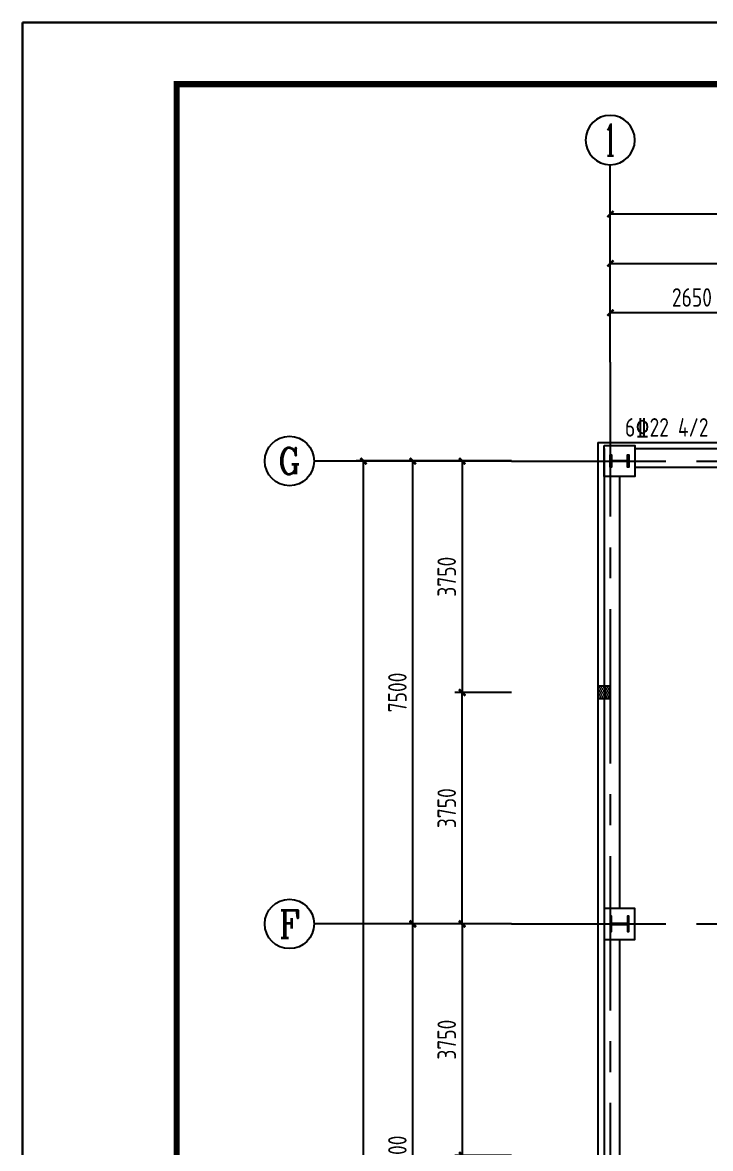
# Model space of a CAD drawing. Header units: millimetres. Extents: x 865490 to 879904, y 39442 to 44891.
# Drawn here: x 868742.9 to 868854.4, y 39862 to 40044.4 of the extents above; entities that cross this region are included whole.
import ezdxf
from ezdxf.enums import TextEntityAlignment as Align

# ---------------------------------------------------------------- set-up
doc = ezdxf.new("R2010")
doc.units = ezdxf.units.MM
doc.header["$LTSCALE"] = 1000
doc.header["$MEASUREMENT"] = 0
doc.linetypes.add('CENTER', pattern=[2, 1.25, -0.25, 0.25, -0.25])
doc.linetypes.add('DOTE', pattern=[2.42, 2, -0.2, 0.02, -0.2])
for name, color, linetype in [('AXIS', 3, 'Continuous'), ('AXIS_TEXT', 7, 'Continuous'), ('DIM', 7, 'Continuous'), ('DOTE', 1, 'DOTE'), ('M_Prof', 2, 'Continuous'), ('层14', 2, 'Continuous'), ('梁', 4, 'Continuous'), ('梁集中标注', 2, 'Continuous')]:
    doc.layers.add(name, color=color, linetype=linetype)
doc.styles.add('_TCH_AXIS', font='COMPLEX', dxfattribs={"bigfont": 'GBCBIG'})
doc.styles.add('COMPLEX', font='COMPLEX')
doc.styles.add('GBHZ', font='gbenor.shx', dxfattribs={"width": 0.9, "bigfont": 'gbcbig.shx'})
doc.dimstyles.new('Y100', dxfattribs={"dimscale": 0, "dimtxt": 3, "dimasz": 0.01, "dimexe": 1.2, "dimexo": 2, "dimgap": 1, "dimtad": 1, "dimdec": 0, "dimlfac": 100, "dimzin": 0, "dimdsep": 46, "dimtxsty": 'GBHZ', "dimblk": 'DX', "dimcen": 0.09, "dimdle": 1, "dimclrd": 7, "dimclre": 7, "dimclrt": 7, "dimadec": 0, "dimazin": 0, "dimtfac": 1, "dimtdec": 0, "dimtix": 1, "dimtmove": 2, "dimatfit": 3, "dimldrblk": 'DX', "dimfxl": 0, "dimtolj": 1, "dimtzin": 0, "dimarcsym": 0})

# ---------------------------------------------------------------- blocks, each defined once
blk = doc.blocks.new('_AXISO')
blk.add_circle((0, 0), 0.5)
at = {"layer": 'AXIS_TEXT', "style": 'COMPLEX', "width": 1.041667}
blk.add_attdef('A', text='', height=0.56, dxfattribs=at).set_placement((-0.25, -0.28), (0.25, -0.28), align=Align.FIT)
blk = doc.blocks.new('DX')
at = {"color": 0, "linetype": 'ByBlock', "const_width": 40}
blk.add_lwpolyline([(-54, -51), (46, 49)], dxfattribs=at)
blk = doc.blocks.new('*D383')
at = {"layer": 'Defpoints', "color": 0, "transparency": 16777216}
for p in [(868806.16, 39898.36), (868822.16, 39898.36), (868822.16, 39823.36)]:
    blk.add_point(p, dxfattribs=at)
at = {"layer": 'dim', "color": 7, "lineweight": -2, "transparency": 16777216}
for p, q in [((868820.16, 39898.36), (868804.96, 39898.36)), ((868806.16, 39823.37), (868806.16, 39898.35)), ((868820.16, 39823.36), (868804.96, 39823.36))]:
    blk.add_line(p, q, dxfattribs=at)
at = {"layer": 'dim', "color": 7, "lineweight": -2, "transparency": 16777216, "xscale": 0.01, "yscale": 0.01, "zscale": 0.01}
for p, rotation in [((868806.16, 39898.36), 90), ((868806.16, 39823.36), 270)]:
    blk.add_blockref('DX', p, dxfattribs=dict(at, rotation=rotation))
at = {"layer": 'dim', "color": 7, "transparency": 16777216, "insert": (868803.66, 39860.86), "char_height": 3, "attachment_point": 5, "rotation": 90, "style": 'GBHZ'}
blk.add_mtext('\\A1;7500', dxfattribs=at)
blk = doc.blocks.new('*D384')
at = {"layer": 'Defpoints', "color": 0, "transparency": 16777216}
for p in [(868806.16, 39973.36), (868822.16, 39973.36), (868822.16, 39898.36)]:
    blk.add_point(p, dxfattribs=at)
at = {"layer": 'dim', "color": 7, "lineweight": -2, "transparency": 16777216}
for p, q in [((868820.16, 39973.36), (868804.96, 39973.36)), ((868806.16, 39898.37), (868806.16, 39973.35)), ((868820.16, 39898.36), (868804.96, 39898.36))]:
    blk.add_line(p, q, dxfattribs=at)
at = {"layer": 'dim', "color": 7, "lineweight": -2, "transparency": 16777216, "xscale": 0.01, "yscale": 0.01, "zscale": 0.01}
for p, rotation in [((868806.16, 39973.36), 90), ((868806.16, 39898.36), 270)]:
    blk.add_blockref('DX', p, dxfattribs=dict(at, rotation=rotation))
at = {"layer": 'dim', "color": 7, "transparency": 16777216, "insert": (868803.66, 39935.86), "char_height": 3, "attachment_point": 5, "rotation": 90, "style": 'GBHZ'}
blk.add_mtext('\\A1;7500', dxfattribs=at)
blk = doc.blocks.new('*D385')
at = {"layer": 'Defpoints', "color": 0, "transparency": 16777216}
for p in [(868798.16, 39973.36), (868822.16, 39973.36), (868822.16, 39523.36)]:
    blk.add_point(p, dxfattribs=at)
at = {"layer": 'dim', "color": 7, "lineweight": -2, "transparency": 16777216}
for p, q in [((868820.16, 39973.36), (868796.96, 39973.36)), ((868798.16, 39523.37), (868798.16, 39973.35)), ((868820.16, 39523.36), (868796.96, 39523.36))]:
    blk.add_line(p, q, dxfattribs=at)
at = {"layer": 'dim', "color": 7, "lineweight": -2, "transparency": 16777216, "xscale": 0.01, "yscale": 0.01, "zscale": 0.01}
for p, rotation in [((868798.16, 39973.36), 90), ((868798.16, 39523.36), 270)]:
    blk.add_blockref('DX', p, dxfattribs=dict(at, rotation=rotation))
at = {"layer": 'dim', "color": 7, "transparency": 16777216, "insert": (868795.66, 39748.36), "char_height": 3, "attachment_point": 5, "rotation": 90, "style": 'GBHZ'}
blk.add_mtext('\\A1;45000', dxfattribs=at)
blk = doc.blocks.new('*D393')
at = {"layer": 'Defpoints', "color": 0, "transparency": 16777216}
for p in [(868953.16, 40005.36), (868838.16, 39989.36), (868953.16, 39989.36)]:
    blk.add_point(p, dxfattribs=at)
at = {"layer": 'dim', "color": 7, "lineweight": -2, "transparency": 16777216}
for p, q in [((868838.16, 39991.36), (868838.16, 40006.56)), ((868838.17, 40005.36), (868953.15, 40005.36)), ((868953.16, 39991.36), (868953.16, 40006.56))]:
    blk.add_line(p, q, dxfattribs=at)
at = {"layer": 'dim', "color": 7, "lineweight": -2, "transparency": 16777216, "xscale": 0.01, "yscale": 0.01, "zscale": 0.01, "rotation": 180}
blk.add_blockref('DX', (868838.16, 40005.36), dxfattribs=at)
at = {"layer": 'dim', "color": 7, "lineweight": -2, "transparency": 16777216, "xscale": 0.01, "yscale": 0.01, "zscale": 0.01}
blk.add_blockref('DX', (868953.16, 40005.36), dxfattribs=at)
at = {"layer": 'dim', "color": 7, "transparency": 16777216, "insert": (868895.66, 40007.86), "char_height": 3, "attachment_point": 5, "style": 'GBHZ'}
blk.add_mtext('\\A1;11500', dxfattribs=at)
blk = doc.blocks.new('*D399')
at = {"layer": 'Defpoints', "color": 0, "transparency": 16777216}
for p in [(868838.16, 40013.36), (868838.16, 39989.36), (869308.16, 39989.36)]:
    blk.add_point(p, dxfattribs=at)
at = {"layer": 'dim', "color": 7, "lineweight": -2, "transparency": 16777216}
for p, q in [((868838.16, 39991.36), (868838.16, 40014.56)), ((869308.16, 39991.36), (869308.16, 40014.56)), ((869308.15, 40013.36), (868838.17, 40013.36))]:
    blk.add_line(p, q, dxfattribs=at)
at = {"layer": 'dim', "color": 7, "lineweight": -2, "transparency": 16777216, "xscale": 0.01, "yscale": 0.01, "zscale": 0.01, "rotation": 180}
blk.add_blockref('DX', (868838.16, 40013.36), dxfattribs=at)
at = {"layer": 'dim', "color": 7, "lineweight": -2, "transparency": 16777216, "xscale": 0.01, "yscale": 0.01, "zscale": 0.01}
blk.add_blockref('DX', (869308.16, 40013.36), dxfattribs=at)
at = {"layer": 'dim', "color": 7, "transparency": 16777216, "insert": (869073.16, 40015.86), "char_height": 3, "attachment_point": 5, "style": 'GBHZ'}
blk.add_mtext('\\A1;47000', dxfattribs=at)
blk = doc.blocks.new('*D1209')
at = {"layer": 'Defpoints', "color": 0, "transparency": 16777216}
for p in [(868824.16, 39898.36), (868814.16, 39860.86), (868824.16, 39860.86)]:
    blk.add_point(p, dxfattribs=at)
at = {"layer": 'dim', "color": 7, "lineweight": -2, "transparency": 16777216}
for p, q in [((868822.16, 39898.36), (868812.96, 39898.36)), ((868814.16, 39898.35), (868814.16, 39860.87)), ((868822.16, 39860.86), (868812.96, 39860.86))]:
    blk.add_line(p, q, dxfattribs=at)
at = {"layer": 'dim', "color": 7, "lineweight": -2, "transparency": 16777216, "xscale": 0.01, "yscale": 0.01, "zscale": 0.01}
for p, rotation in [((868814.16, 39898.36), 90), ((868814.16, 39860.86), 270)]:
    blk.add_blockref('DX', p, dxfattribs=dict(at, rotation=rotation))
at = {"layer": 'dim', "color": 7, "transparency": 16777216, "insert": (868811.66, 39879.61), "char_height": 3, "attachment_point": 5, "rotation": 90, "style": 'GBHZ'}
blk.add_mtext('\\A1;3750', dxfattribs=at)
blk = doc.blocks.new('*D1210')
at = {"layer": 'Defpoints', "color": 0, "transparency": 16777216}
for p in [(868814.16, 39935.86), (868824.16, 39935.86), (868824.16, 39898.36)]:
    blk.add_point(p, dxfattribs=at)
at = {"layer": 'dim', "color": 7, "lineweight": -2, "transparency": 16777216}
for p, q in [((868822.16, 39935.86), (868812.96, 39935.86)), ((868814.16, 39898.37), (868814.16, 39935.85)), ((868822.16, 39898.36), (868812.96, 39898.36))]:
    blk.add_line(p, q, dxfattribs=at)
at = {"layer": 'dim', "color": 7, "lineweight": -2, "transparency": 16777216, "xscale": 0.01, "yscale": 0.01, "zscale": 0.01}
for p, rotation in [((868814.16, 39935.86), 90), ((868814.16, 39898.36), 270)]:
    blk.add_blockref('DX', p, dxfattribs=dict(at, rotation=rotation))
at = {"layer": 'dim', "color": 7, "transparency": 16777216, "insert": (868811.66, 39917.11), "char_height": 3, "attachment_point": 5, "rotation": 90, "style": 'GBHZ'}
blk.add_mtext('\\A1;3750', dxfattribs=at)
blk = doc.blocks.new('*D1211')
at = {"layer": 'Defpoints', "color": 0, "transparency": 16777216}
for p in [(868824.16, 39973.36), (868814.16, 39935.86), (868824.16, 39935.86)]:
    blk.add_point(p, dxfattribs=at)
at = {"layer": 'dim', "color": 7, "lineweight": -2, "transparency": 16777216}
for p, q in [((868822.16, 39973.36), (868812.96, 39973.36)), ((868814.16, 39973.35), (868814.16, 39935.87)), ((868822.16, 39935.86), (868812.96, 39935.86))]:
    blk.add_line(p, q, dxfattribs=at)
at = {"layer": 'dim', "color": 7, "lineweight": -2, "transparency": 16777216, "xscale": 0.01, "yscale": 0.01, "zscale": 0.01}
for p, rotation in [((868814.16, 39973.36), 90), ((868814.16, 39935.86), 270)]:
    blk.add_blockref('DX', p, dxfattribs=dict(at, rotation=rotation))
at = {"layer": 'dim', "color": 7, "transparency": 16777216, "insert": (868811.66, 39954.61), "char_height": 3, "attachment_point": 5, "rotation": 90, "style": 'GBHZ'}
blk.add_mtext('\\A1;3750', dxfattribs=at)
blk = doc.blocks.new('*D1384')
at = {"layer": 'Defpoints', "color": 0, "transparency": 16777216}
for p in [(868838.16, 39997.36), (868838.16, 39989.36), (868864.66, 39989.36)]:
    blk.add_point(p, dxfattribs=at)
at = {"layer": '层14', "color": 7, "lineweight": -2, "transparency": 16777216}
for p, q in [((868838.16, 39991.36), (868838.16, 39998.56)), ((868864.66, 39991.36), (868864.66, 39998.56)), ((868864.65, 39997.36), (868838.17, 39997.36))]:
    blk.add_line(p, q, dxfattribs=at)
at = {"layer": '层14', "color": 7, "lineweight": -2, "transparency": 16777216, "xscale": 0.01, "yscale": 0.01, "zscale": 0.01, "rotation": 180}
blk.add_blockref('DX', (868838.16, 39997.36), dxfattribs=at)
at = {"layer": '层14', "color": 7, "lineweight": -2, "transparency": 16777216, "xscale": 0.01, "yscale": 0.01, "zscale": 0.01}
blk.add_blockref('DX', (868864.66, 39997.36), dxfattribs=at)
at = {"layer": '层14', "color": 7, "transparency": 16777216, "insert": (868851.41, 39999.86), "char_height": 3, "attachment_point": 5, "style": 'GBHZ'}
blk.add_mtext('\\A1;2650', dxfattribs=at)

msp = doc.modelspace()

# ---------------------------------------------------------------- hatches: boundary and pattern name
at = {"layer": '层14'}
h = msp.add_hatch(dxfattribs=at)
h.set_pattern_fill('DOTS', color=256, scale=5)
h.set_pattern_definition([(0, (-657.64333, 1.7724), (0.15625, 0.3125), [0, -0.3125])])
h.paths.add_polyline_path([(868836.161, 39934.858), (868838.161, 39934.858), (868838.161, 39936.858), (868836.161, 39936.858)])

# ---------------------------------------------------------------- linework, layer by layer
for p, q in [((868742.883, 39450.4), (868742.883, 40044.4)), ((868742.883, 40044.4), (868742.883, 39450.4))]:
    msp.add_line(p, q)
at = {"color": 0}
for p, q in [((869583.883, 40044.4), (868742.883, 40044.4)), ((868742.883, 40044.4), (869583.883, 40044.4))]:
    msp.add_line(p, q, dxfattribs=at)
at = {"color": 0, "const_width": 1}
msp.add_lwpolyline([(869573.883, 39460.4), (868767.883, 39460.4), (868767.883, 40034.4), (869573.883, 40034.4)], close=True, dxfattribs=at)
for points in [[(868837.161, 39975.858), (868842.161, 39975.858), (868842.161, 39970.858), (868837.161, 39970.858)], [(868837.161, 39895.858), (868842.161, 39895.858), (868842.161, 39900.858), (868837.161, 39900.858)]]:
    msp.add_lwpolyline(points, close=True)
at = {"layer": 'AXIS', "color": 0}
for p, q in [((868838.161, 39989.358), (868838.161, 40021.358)), ((868822.161, 39973.358), (868790.161, 39973.358)), ((868822.161, 39898.358), (868790.161, 39898.358))]:
    msp.add_line(p, q, dxfattribs=at)
at = {"layer": 'DOTE', "linetype": 'CENTER', "ltscale": 0.02}
for p, q in [((868838.161, 39989.358), (868838.161, 39507.358)), ((868822.161, 39973.358), (869324.161, 39973.358)), ((868822.161, 39898.358), (869324.161, 39898.358))]:
    msp.add_line(p, q, dxfattribs=at)
at = {"layer": 'M_Prof'}
for points in [[(868838.161, 39972.358), (868838.161, 39974.358), (868838.361, 39974.358), (868838.361, 39973.448), (868840.961, 39973.448), (868840.961, 39974.358), (868841.161, 39974.358), (868841.161, 39972.358), (868840.961, 39972.358), (868840.961, 39973.268), (868838.361, 39973.268), (868838.361, 39972.358)], [(868838.161, 39899.608), (868838.161, 39897.108), (868838.361, 39897.108), (868838.361, 39898.268), (868840.961, 39898.268), (868840.961, 39897.108), (868841.161, 39897.108), (868841.161, 39899.608), (868840.961, 39899.608), (868840.961, 39898.448), (868838.361, 39898.448), (868838.361, 39899.608)]]:
    msp.add_lwpolyline(points, close=True, dxfattribs=at)
at = {"layer": '层14'}
msp.add_lwpolyline([(868836.161, 39934.858), (868838.161, 39934.858), (868838.161, 39936.858), (868836.161, 39936.858)], close=True, dxfattribs=at)
at = {"layer": '梁'}
for p, q in [((868836.161, 39976.358), (868836.161, 39677.358)), ((868836.161, 39976.358), (868865.161, 39976.358)), ((868837.161, 39975.358), (868837.161, 39677.358)), ((868842.161, 39975.358), (869064.661, 39975.358)), ((868842.161, 39972.358), (868950.661, 39972.358)), ((868839.661, 39970.858), (868839.661, 39900.858)), ((868839.661, 39895.858), (868839.661, 39825.858))]:
    msp.add_line(p, q, dxfattribs=at)

# ---------------------------------------------------------------- block references
at = {"layer": 'AXIS', "color": 0}
ref = msp.add_blockref('_AXISO', (868838.161, 40025.358), dxfattribs=dict(at, xscale=-8, yscale=8, zscale=8, rotation=180))
ref.add_attrib('A', '1', dxfattribs={"layer": 'AXIS_TEXT', "color": 0, "height": 5.147, "style": '_TCH_AXIS'}).set_placement((868837.058, 40022.785), (868839.264, 40022.785), align=Align.FIT)
ref = msp.add_blockref('_AXISO', (868786.161, 39973.358), dxfattribs=dict(at, xscale=8, yscale=8, zscale=8))
ref.add_attrib('A', 'G', dxfattribs={"layer": 'AXIS_TEXT', "color": 0, "height": 4.252, "style": '_TCH_AXIS'}).set_placement((868784.339, 39971.232), (868787.983, 39971.232), align=Align.FIT)
ref = msp.add_blockref('_AXISO', (868786.161, 39898.358), dxfattribs=dict(at, xscale=8, yscale=8, zscale=8))
ref.add_attrib('A', 'F', dxfattribs={"layer": 'AXIS_TEXT', "color": 0, "height": 4.454, "style": '_TCH_AXIS'}).set_placement((868784.464, 39896.131), (868787.858, 39896.131), align=Align.FIT)

# ---------------------------------------------------------------- texts
at = {"layer": '梁集中标注', "style": 'GBHZ', "width": 0.9}
msp.add_text('6%%13222 4/2', height=3, dxfattribs=at).set_placement((868840.561, 39977.311))

# ---------------------------------------------------------------- dimensions: what is measured, and where the dimension line sits
at = {"layer": 'dim'}
for base, p1, p2, picture, middle in [((868838.161, 40013.358), (869308.161, 39989.358), (868838.161, 39989.358), '*D399', (869073.161, 40015.858)), ((868953.161, 40005.358), (868838.161, 39989.358), (868953.161, 39989.358), '*D393', (868895.661, 40007.858))]:
    dim = msp.add_linear_dim(base=base, p1=p1, p2=p2, dimstyle='Y100', override={"dimscale": 1}, dxfattribs=at)
    dim.commit()
    dim.dimension.update_dxf_attribs({"geometry": picture, "text_midpoint": middle})
for base, p1, p2, angle, picture, middle in [((868798.161, 39973.358), (868822.161, 39523.358), (868822.161, 39973.358), 90, '*D385', (868795.661, 39748.358)), ((868806.161, 39973.358), (868822.161, 39898.358), (868822.161, 39973.358), 90, '*D384', (868803.661, 39935.858)), ((868814.161, 39935.858), (868824.161, 39973.358), (868824.161, 39935.858), 270, '*D1211', (868811.661, 39954.608)), ((868814.161, 39935.858), (868824.161, 39898.358), (868824.161, 39935.858), 90, '*D1210', (868811.661, 39917.108)), ((868806.161, 39898.358), (868822.161, 39823.358), (868822.161, 39898.358), 90, '*D383', (868803.661, 39860.858)), ((868814.161, 39860.858), (868824.161, 39898.358), (868824.161, 39860.858), 270, '*D1209', (868811.661, 39879.608))]:
    dim = msp.add_linear_dim(base=base, p1=p1, p2=p2, angle=angle, dimstyle='Y100', override={"dimscale": 1}, dxfattribs=at)
    dim.commit()
    dim.dimension.update_dxf_attribs({"geometry": picture, "text_midpoint": middle})
at = {"layer": '层14'}
dim = msp.add_linear_dim(base=(868838.161, 39997.358), p1=(868864.661, 39989.358), p2=(868838.161, 39989.358), angle=180, dimstyle='Y100', override={"dimscale": 1, "dimfxl": 2}, dxfattribs=at)
dim.commit()
dim.dimension.update_dxf_attribs({"geometry": '*D1384', "text_midpoint": (868851.411, 39999.858)})

doc.saveas('drawing.dxf')
